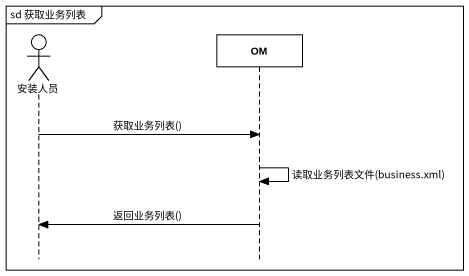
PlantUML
@startuml
mainframe sd 获取业务列表
hide footbox
actor 安装人员
participant OM

安装人员 -> OM : 获取业务列表()
OM -> OM : 读取业务列表文件(business.xml)
OM -> 安装人员 : 返回业务列表()
@enduml
